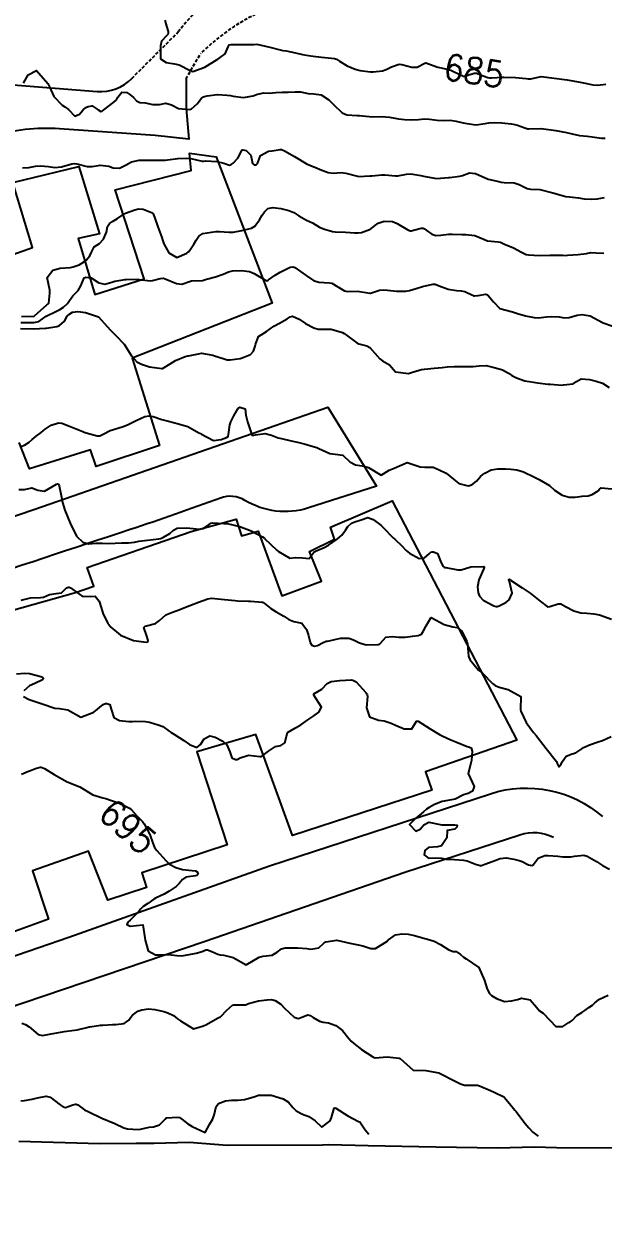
# Model space of a CAD drawing. Header units: metres. Extents: x 292545 to 299085, y 7450245 to 7463078.
# Drawn here: x 294589.5 to 294679, y 7462517.5 to 7462701.8 of the extents above; entities that cross this region are included whole.
import ezdxf
from ezdxf.enums import TextEntityAlignment as Align

# ---------------------------------------------------------------- set-up
doc = ezdxf.new("R2010")
doc.units = ezdxf.units.M
doc.linetypes.add('DASHED', pattern=[0.75, 0.5, -0.25])
for name, color, linetype in [('Area', 45, 'Continuous'), ('Cotas', 45, 'Continuous'), ('Curvas de Nivel 1m', 11, 'Continuous'), ('Curvas de Nivel 5m', 15, 'Continuous'), ('Edificações', 30, 'Continuous'), ('Vias Primárias', 230, 'Continuous'), ('Vias Secundárias', 230, 'DASHED')]:
    doc.layers.add(name, color=color, linetype=linetype)
doc.styles.add('Style-STANDARD', font='STANDARD.shx')

msp = doc.modelspace()

# ---------------------------------------------------------------- linework, layer by layer
at = {"layer": 'Area'}
msp.add_polyline3d([(294681.95, 7462527.81, 695.81), (294671.78, 7462527.87, 695.76), (294668.39, 7462527.95, 696.18), (294662.71, 7462527.81, 696.34), (294653.14, 7462527.95, 696.22), (294642.71, 7462528.2, 696.79), (294636.6, 7462528.35, 697.04), (294635.61, 7462528.28, 697.01), (294620.9, 7462528.23, 697.27), (294615.02, 7462528.67, 696.94), (294609.6, 7462528.55, 696.86), (294606.81, 7462528.55, 696.9), (294601.19, 7462528.5, 697.06), (294588.72, 7462528.87, 697.12)], dxfattribs=at)
at = {"layer": 'Curvas de Nivel 1m', "flags": 128}
for points, elevation in [([(294589.42, 7462692.6), (294590.14, 7462693.89), (294591.45, 7462694.57), (294593.17, 7462692.55), (294593.42, 7462692.03), (294594.11, 7462690.54), (294595.39, 7462689.18), (294595.8, 7462688.93), (294596.38, 7462688.51), (294597.37, 7462687.5), (294598.07, 7462687.8), (294598.63, 7462688.49), (294599.04, 7462688.83), (294599.39, 7462689), (294600.02, 7462689.1), (294600.97, 7462688.46), (294601.38, 7462688.22), (294601.58, 7462688.25), (294601.82, 7462688.45), (294603.4, 7462689.67), (294603.78, 7462690.04), (294603.98, 7462690.42), (294604.64, 7462691.19), (294605.41, 7462691.15), (294605.86, 7462690.85), (294606.42, 7462690.39), (294606.89, 7462689.88), (294607.4, 7462689.62), (294608.23, 7462689.54), (294609.39, 7462689.31), (294610.45, 7462689.29), (294611.39, 7462689.49), (294612.31, 7462689.24), (294613.39, 7462688.69), (294615.14, 7462688.53), (294615.38, 7462688.63), (294616.25, 7462689.42), (294616.94, 7462690.27), (294617.22, 7462690.46), (294617.41, 7462690.53), (294617.78, 7462690.64), (294619.41, 7462690.85), (294620.88, 7462690.76), (294621.41, 7462690.69), (294621.8, 7462690.6), (294623.4, 7462690.39), (294624.93, 7462690.65), (294625.41, 7462690.86), (294626.49, 7462691.08), (294627.41, 7462691.07), (294628.41, 7462691.13), (294629.41, 7462691.21), (294630.32, 7462691.21), (294631.41, 7462691.27), (294632.25, 7462691.25), (294633.41, 7462691.01), (294634.27, 7462690.93), (294635.41, 7462690.78), (294636.63, 7462690.04), (294637.39, 7462689.22), (294638.67, 7462688.02), (294639.37, 7462687.68), (294640.98, 7462687.6), (294641.37, 7462687.59), (294641.81, 7462687.53), (294643.37, 7462687.39), (294644.85, 7462687.42), (294645.37, 7462687.41), (294645.96, 7462687.33), (294647.36, 7462687.09), (294648.31, 7462686.95), (294649.36, 7462686.9), (294650.48, 7462686.99), (294651.37, 7462687.09), (294652.17, 7462687.05), (294653.36, 7462686.89), (294654.36, 7462686.83), (294655.36, 7462686.85), (294656.3, 7462686.74), (294657.36, 7462686.47), (294658.95, 7462686.18), (294659.36, 7462686.17), (294660.75, 7462686.36), (294661.36, 7462686.46), (294662.14, 7462686.52), (294663.36, 7462686.48), (294664.78, 7462686.29), (294665.36, 7462686.2), (294665.77, 7462686.11), (294666.92, 7462685.68), (294667.35, 7462685.53), (294667.5, 7462685.52), (294669.35, 7462685.58), (294669.42, 7462685.58), (294671.35, 7462685.32), (294671.7, 7462685.27), (294673.34, 7462684.94), (294674.2, 7462684.73), (294675.34, 7462684.51), (294676.52, 7462684.38), (294677.33, 7462684.28), (294678.77, 7462684.1), (294679.33, 7462684.08)], 686), ([(294589.27, 7462679.47), (294590.25, 7462679.56), (294591.27, 7462679.75), (294592.04, 7462679.8), (294593.27, 7462679.68), (294594.24, 7462679.57), (294595.27, 7462679.64), (294596.88, 7462680.1), (294597.28, 7462680.18), (294597.67, 7462680.1), (294599.27, 7462679.69), (294600.04, 7462679.71), (294601.28, 7462679.9), (294602.59, 7462679.75), (294603.27, 7462679.51), (294604.25, 7462679.44), (294605.28, 7462679.96), (294606.09, 7462680.4), (294607.29, 7462680.66), (294608.95, 7462680.7), (294609.29, 7462680.69), (294610.96, 7462680.67), (294611.29, 7462680.68), (294611.66, 7462680.71), (294613.29, 7462680.92), (294614.58, 7462681.01), (294615.29, 7462680.95), (294617.03, 7462680.53), (294617.29, 7462680.52), (294617.58, 7462680.56), (294619.29, 7462680.5), (294620.4, 7462680.23), (294621.28, 7462679.92), (294621.51, 7462679.99), (294621.81, 7462680.21), (294622.52, 7462680.97), (294623.14, 7462682.2), (294623.22, 7462682.28), (294623.3, 7462682.29), (294623.82, 7462682.19), (294624.55, 7462681.43), (294624.79, 7462680.18), (294625.07, 7462679.96), (294625.28, 7462679.98), (294625.43, 7462680.02), (294625.59, 7462680.17), (294626.05, 7462681.41), (294627.3, 7462682.05), (294627.86, 7462682.14), (294629.09, 7462682.33), (294629.31, 7462682.32), (294629.77, 7462682.12), (294631.29, 7462681.25), (294633.28, 7462680.08), (294634.7, 7462679.48), (294635.27, 7462679.25), (294636.53, 7462678.77), (294637.26, 7462678.66), (294638.52, 7462678.76), (294639.26, 7462678.65), (294641.05, 7462678.19), (294641.26, 7462678.16), (294642.97, 7462678.25), (294643.26, 7462678.27), (294644.78, 7462678.43), (294645.26, 7462678.42), (294646.92, 7462678.25), (294647.26, 7462678.26), (294648.62, 7462678.54), (294649.26, 7462678.55), (294650.83, 7462678.3), (294651.26, 7462678.22), (294653.25, 7462677.84), (294655.1, 7462677.98), (294655.26, 7462677.99), (294656.87, 7462678.18), (294657.26, 7462678.3), (294658.35, 7462678.7), (294659.27, 7462678.63), (294661.25, 7462677.75), (294662.9, 7462677.38), (294663.25, 7462677.29), (294663.73, 7462677.24), (294665.25, 7462677.17), (294666.03, 7462676.9), (294667.24, 7462676.31), (294667.79, 7462676.22), (294669.24, 7462676.14), (294671.23, 7462675.63), (294673.22, 7462675.07), (294673.83, 7462674.99), (294675.22, 7462674.85), (294676.07, 7462674.72), (294677.22, 7462674.64), (294678.07, 7462674.7), (294679.22, 7462674.88)], 687), ([(294589.13, 7462656.47), (294591, 7462656.52), (294591.05, 7462656.53), (294591.11, 7462656.58), (294593.02, 7462658.31), (294593.16, 7462658.41), (294593.32, 7462658.55), (294593.5, 7462660.08), (294593.5, 7462660.55), (294593.07, 7462662.55), (294593.97, 7462663.66), (294595.09, 7462663.95), (294596.68, 7462664.09), (294597.09, 7462664.19), (294598, 7462664.49), (294598.7, 7462664.88), (294599.1, 7462665.19), (294599.69, 7462665.9), (294599.94, 7462666.47), (294600.33, 7462667.27), (294601.14, 7462667.81), (294601.77, 7462668.45), (294602.24, 7462669.53), (294602.42, 7462670.44), (294602.72, 7462670.89), (294603.17, 7462671.2), (294603.94, 7462671.67), (294605.09, 7462672.41), (294605.15, 7462672.45), (294605.19, 7462672.47), (294606.61, 7462672.99), (294607.2, 7462673.14), (294607.93, 7462673.11), (294609.2, 7462672.59), (294609.44, 7462672.36), (294609.68, 7462671.86), (294610.19, 7462670.35), (294610.78, 7462668.71), (294610.92, 7462668.34), (294611.13, 7462667.75), (294611.87, 7462666.33), (294613.11, 7462665.61), (294614.68, 7462666.3), (294614.91, 7462666.5), (294615.12, 7462666.74), (294615.75, 7462667.67), (294616.1, 7462668.28), (294616.51, 7462668.91), (294617.15, 7462669.31), (294618.45, 7462669.55), (294619.16, 7462669.63), (294619.73, 7462669.66), (294621.16, 7462669.55), (294621.83, 7462669.54), (294623.16, 7462669.81), (294624.64, 7462670.18), (294625.17, 7462670.49), (294625.9, 7462671.44), (294626.32, 7462672.16), (294626.65, 7462672.7), (294627.2, 7462673.22), (294627.96, 7462673.38), (294629.2, 7462673.2), (294630.43, 7462672.87), (294631.19, 7462672.56), (294631.97, 7462672.09), (294633.18, 7462671.4), (294634.08, 7462670.97), (294635.17, 7462670.34), (294635.78, 7462670.04), (294637.16, 7462669.65), (294637.6, 7462669.58), (294639.16, 7462669.52), (294640.62, 7462669.45), (294641.16, 7462669.43), (294641.67, 7462669.47), (294642.91, 7462669.96), (294643.08, 7462670.05), (294643.16, 7462670.11), (294644.21, 7462670.91), (294645.18, 7462671.26), (294646.43, 7462671.18), (294647.17, 7462670.87), (294648.8, 7462669.89), (294649.16, 7462669.74), (294649.31, 7462669.74), (294649.91, 7462669.88), (294650.87, 7462670.17), (294651.17, 7462670.18), (294651.37, 7462670.07), (294651.63, 7462669.86), (294652.54, 7462669.23), (294653.15, 7462669), (294653.92, 7462669.06), (294655.15, 7462669.22), (294655.74, 7462669.23), (294657.15, 7462669.17), (294657.76, 7462669.18), (294659.15, 7462669.01), (294660.41, 7462668.49), (294661.14, 7462668.21), (294662.79, 7462668.07), (294663.14, 7462667.97), (294663.74, 7462667.71), (294665.13, 7462667.11), (294666.38, 7462666.43), (294667.12, 7462666.11), (294667.48, 7462666.04), (294669.12, 7462665.95), (294670.76, 7462665.99), (294671.12, 7462665.99), (294672.77, 7462665.96), (294673.12, 7462665.95), (294673.47, 7462665.96), (294675.12, 7462666.09), (294676.43, 7462666.25), (294677.12, 7462666.37), (294677.94, 7462666.36), (294679.12, 7462666.27)], 688), ([(294588.99, 7462655.56), (294590.03, 7462655.54), (294590.99, 7462655.55), (294591.81, 7462655.74), (294592.91, 7462656.55), (294593, 7462656.61), (294594.31, 7462657.24), (294595.01, 7462657.59), (294595.59, 7462657.95), (294596.22, 7462658.52), (294596.55, 7462658.99), (294597.03, 7462659.68), (294597.84, 7462660.5), (294598.29, 7462661.25), (294598.77, 7462662.48), (294599.07, 7462662.59), (294599.85, 7462662.47), (294601.06, 7462661.71), (294601.99, 7462661.51), (294603.06, 7462661.8), (294603.55, 7462661.94), (294605.07, 7462662.21), (294605.26, 7462662.22), (294607.07, 7462662.25), (294607.22, 7462662.24), (294609.07, 7462662.03), (294609.37, 7462662.06), (294610.52, 7462662.35), (294611.01, 7462662.4), (294611.07, 7462662.4), (294611.3, 7462662.34), (294613.06, 7462661.58), (294613.88, 7462661.49), (294615.07, 7462661.92), (294615.36, 7462661.99), (294617.07, 7462662.05), (294617.25, 7462662.09), (294617.7, 7462662.26), (294619.08, 7462662.65), (294620.28, 7462663.03), (294621.08, 7462663.38), (294621.74, 7462663.56), (294623.09, 7462663.62), (294624.36, 7462663.45), (294625.08, 7462663.14), (294626.74, 7462662.15), (294627.07, 7462662.02), (294627.18, 7462662.04), (294627.3, 7462662.15), (294628.3, 7462662.91), (294629.09, 7462663.34), (294630.63, 7462664.11), (294631.09, 7462664.18), (294631.36, 7462664.1), (294633.08, 7462662.85), (294634.24, 7462662.07), (294635.07, 7462661.8), (294636.72, 7462661.69), (294637.06, 7462661.63), (294638.01, 7462661.07), (294639.05, 7462660.45), (294639.42, 7462660.38), (294641.05, 7462660.43), (294642.92, 7462660.09), (294643.04, 7462660.09), (294644.42, 7462660.58), (294645.05, 7462660.63), (294645.68, 7462660.56), (294647.05, 7462660.39), (294648.51, 7462660.43), (294649.05, 7462660.53), (294650.1, 7462660.84), (294651.06, 7462661.14), (294652.7, 7462661.49), (294653.06, 7462661.48), (294653.64, 7462661.25), (294655.05, 7462660.73), (294656.36, 7462660.5), (294657.05, 7462660.46), (294657.62, 7462660.36), (294658.8, 7462659.77), (294658.97, 7462659.69), (294659.04, 7462659.69), (294659.13, 7462659.69), (294659.69, 7462659.76), (294660.86, 7462659.94), (294661.04, 7462659.89), (294661.14, 7462659.84), (294661.24, 7462659.75), (294662.08, 7462658.78), (294663.02, 7462657.72), (294665.02, 7462657.19), (294665.76, 7462656.95), (294667.01, 7462656.59), (294668.32, 7462656.34), (294669, 7462656.3), (294670.23, 7462656.42), (294671, 7462656.47), (294672.19, 7462656.43), (294673, 7462656.31), (294673.75, 7462656.35), (294675, 7462656.69), (294675.76, 7462656.82), (294677, 7462656.59), (294678.92, 7462655.54), (294678.99, 7462655.5), (294680.48, 7462655.01)], 689), ([(294588.98, 7462636.38), (294589.58, 7462636.59), (294590.31, 7462637.05), (294590.77, 7462637.47), (294591.39, 7462637.97), (294592.15, 7462638.57), (294592.5, 7462638.85), (294592.79, 7462639.08), (294593.67, 7462639.68), (294594.81, 7462640.04), (294595.35, 7462639.98), (294596.8, 7462639.43), (294598.58, 7462638.69), (294598.78, 7462638.6), (294599.09, 7462638.48), (294600.78, 7462638.02), (294601.21, 7462638.02), (294602.03, 7462638.45), (294602.51, 7462638.72), (294602.79, 7462638.83), (294604.01, 7462639.2), (294604.8, 7462639.46), (294605.49, 7462639.72), (294606.81, 7462640.39), (294608.15, 7462641.04), (294608.82, 7462641.15), (294609.48, 7462641.02), (294610.82, 7462640.58), (294611.63, 7462640.33), (294612.81, 7462640.04), (294613.16, 7462639.96), (294614.8, 7462639.46), (294616.54, 7462638.52), (294616.78, 7462638.37), (294616.93, 7462638.27), (294618.77, 7462637.29), (294619.99, 7462637.45), (294620.78, 7462637.77), (294621.07, 7462637.93), (294621.11, 7462638.22), (294621.29, 7462639.73), (294621.44, 7462640.21), (294621.91, 7462641.12), (294622.55, 7462642.2), (294622.66, 7462642.37), (294622.84, 7462642.46), (294623.69, 7462642.19), (294623.79, 7462641.22), (294624.04, 7462640.19), (294624.65, 7462638.32), (294624.7, 7462638.18), (294624.78, 7462638.1), (294625.29, 7462638.17), (294626.79, 7462638.37), (294627.77, 7462638.14), (294628.78, 7462637.74), (294629.3, 7462637.6), (294630.77, 7462637.27), (294631.74, 7462637.07), (294632.77, 7462636.81), (294634.55, 7462636.28), (294634.76, 7462636.22), (294634.88, 7462636.17), (294635.06, 7462636.06), (294636.75, 7462635.29), (294637.57, 7462635.2), (294638.75, 7462635.05), (294639.83, 7462634), (294640.73, 7462633.52), (294642.09, 7462633.33), (294642.72, 7462633.15), (294644.71, 7462631.94), (294645.91, 7462632.74), (294646.72, 7462633.03), (294648.73, 7462633.89), (294650.73, 7462633.22), (294651.43, 7462633.16), (294652.73, 7462633.18), (294653.65, 7462632.76), (294654.72, 7462632.24), (294655.32, 7462631.81), (294656.7, 7462630.67), (294658.16, 7462630.31), (294658.69, 7462630.45), (294659.45, 7462631.02), (294660.04, 7462631.76), (294660.4, 7462632.07), (294660.72, 7462632.28), (294661.68, 7462632.78), (294662.73, 7462632.95), (294663.93, 7462632.92), (294664.72, 7462632.86), (294665.66, 7462632.75), (294666.72, 7462632.45), (294668.42, 7462631.66), (294668.71, 7462631.48), (294669.11, 7462631.26), (294670.69, 7462630.34), (294671.49, 7462629.62), (294672.68, 7462628.83), (294673.75, 7462628.52), (294674.67, 7462628.52), (294675.77, 7462628.67), (294676.68, 7462628.77), (294677.3, 7462628.93), (294678.21, 7462629.54), (294678.43, 7462629.8), (294678.69, 7462629.99), (294680.37, 7462629.83)], 691), ([(294588.68, 7462629.74), (294589.57, 7462629.71), (294590.69, 7462629.99), (294591.65, 7462629.6), (294592.68, 7462629.46), (294594.51, 7462630.53), (294594.69, 7462630.61), (294594.85, 7462630.53), (294594.94, 7462630.28), (294595.28, 7462628.52), (294595.47, 7462627.7), (294595.83, 7462626.52), (294596.62, 7462624.51), (294597.59, 7462622.5), (294598.58, 7462621.58), (294599.45, 7462621.34), (294600.58, 7462621.44), (294601.59, 7462621.44), (294602.58, 7462621.36), (294603.56, 7462621.4), (294604.58, 7462621.46), (294605.63, 7462621.45), (294606.58, 7462621.59), (294607.25, 7462621.72), (294608.59, 7462621.88), (294610.33, 7462622.08), (294610.59, 7462622.16), (294610.73, 7462622.2), (294611.07, 7462622.34), (294612.02, 7462622.91), (294612.61, 7462623.43), (294613.18, 7462623.74), (294614.62, 7462623.82), (294615.15, 7462623.76), (294616.61, 7462623.6), (294617.21, 7462623.67), (294618.05, 7462624.26), (294618.37, 7462624.51), (294618.63, 7462624.57), (294620.38, 7462624.48), (294620.63, 7462624.48), (294620.88, 7462624.48), (294622, 7462624.21), (294622.62, 7462624.04), (294622.84, 7462623.98), (294624.61, 7462623.34), (294626.35, 7462622.4), (294626.59, 7462622.23), (294626.68, 7462622.15), (294628.58, 7462620.35), (294628.83, 7462620.13), (294630.56, 7462619.09), (294631.44, 7462619.22), (294632.56, 7462619.16), (294633.58, 7462619.05), (294634.36, 7462620.06), (294634.48, 7462620.16), (294634.57, 7462620.2), (294635.88, 7462620.75), (294636.58, 7462621.11), (294637.89, 7462622.02), (294638.6, 7462622.68), (294639.18, 7462623.43), (294639.54, 7462624), (294640.09, 7462624.53), (294640.62, 7462624.74), (294641.59, 7462625.01), (294642.63, 7462625.37), (294643.48, 7462625.1), (294644.62, 7462624.19), (294644.88, 7462623.94), (294646.6, 7462622.19), (294646.74, 7462622.07), (294646.95, 7462621.91), (294647.78, 7462621.1), (294648.58, 7462620.3), (294649.05, 7462619.89), (294650.56, 7462619.03), (294651.35, 7462619.08), (294652.17, 7462619.85), (294652.39, 7462620.04), (294652.58, 7462620.08), (294652.81, 7462620.08), (294653.4, 7462619.84), (294653.98, 7462618.4), (294654.27, 7462617.82), (294654.41, 7462617.69), (294654.54, 7462617.67), (294654.71, 7462617.65), (294656.54, 7462617.32), (294657.05, 7462617.28), (294658.54, 7462617.78), (294660.54, 7462617.83), (294660.63, 7462617.75), (294660.63, 7462617.66), (294660.54, 7462617.5), (294659.77, 7462615.76), (294659.58, 7462614.69), (294659.69, 7462613.76), (294659.92, 7462613.2), (294660.48, 7462612.61), (294662.1, 7462611.73), (294662.47, 7462611.6), (294662.6, 7462611.6), (294662.95, 7462611.73), (294663.94, 7462612.25), (294664.48, 7462612.68), (294664.92, 7462613.7), (294664.52, 7462615.49), (294664.44, 7462615.71), (294664.44, 7462615.8), (294664.52, 7462615.85), (294664.61, 7462615.79), (294664.7, 7462615.71), (294666.51, 7462614.51), (294667.73, 7462613.67), (294668.49, 7462613.09), (294669.29, 7462612.46), (294670.33, 7462611.63), (294670.41, 7462611.57), (294670.47, 7462611.56), (294670.74, 7462611.63), (294672.04, 7462612.05), (294672.48, 7462612.02), (294673.21, 7462611.6), (294674.47, 7462610.93), (294675.56, 7462610.67), (294676.46, 7462610.58), (294677.54, 7462610.48), (294678.46, 7462610.32), (294680.29, 7462609.68)], 692), ([(294589.04, 7462612.6), (294590.49, 7462612.98), (294592.03, 7462613.02), (294592.49, 7462613.09), (294593.41, 7462613.46), (294594.49, 7462613.63), (294595.29, 7462613.73), (294596.04, 7462614.51), (294596.38, 7462614.64), (294596.5, 7462614.6), (294596.66, 7462614.51), (294598.48, 7462613.2), (294599.8, 7462613.15), (294600.48, 7462613.21), (294601.12, 7462612.45), (294601.44, 7462611.47), (294601.71, 7462610.45), (294602.44, 7462609.03), (294602.91, 7462608.44), (294604.41, 7462607.21), (294606.4, 7462606.39), (294608.4, 7462606.13), (294608.62, 7462606.15), (294608.67, 7462606.37), (294608.41, 7462607.17), (294608.03, 7462608.37), (294608.24, 7462608.57), (294608.44, 7462608.63), (294609.83, 7462608.97), (294610.44, 7462609.46), (294611.39, 7462610.34), (294612.46, 7462610.76), (294613.6, 7462611.17), (294614.47, 7462611.51), (294616.47, 7462612.27), (294617.91, 7462612.83), (294618.48, 7462612.9), (294619.95, 7462612.76), (294620.48, 7462612.72), (294622.13, 7462612.55), (294622.48, 7462612.52), (294624.2, 7462612.46), (294624.48, 7462612.45), (294626.33, 7462612.3), (294626.47, 7462612.26), (294626.61, 7462612.16), (294627.62, 7462611.3), (294628.46, 7462610.82), (294629.67, 7462610.12), (294630.45, 7462609.63), (294631.21, 7462609.33), (294632.44, 7462609.04), (294633.17, 7462608.07), (294633.46, 7462607.12), (294633.72, 7462606.07), (294633.96, 7462605.63), (294634.4, 7462605.49), (294634.84, 7462605.61), (294635.75, 7462606.05), (294636.19, 7462606.26), (294636.41, 7462606.27), (294636.67, 7462606.3), (294638.41, 7462606.7), (294639.69, 7462606.71), (294640.41, 7462606.49), (294641.37, 7462605.98), (294642.4, 7462605.67), (294644.21, 7462605.75), (294644.4, 7462605.79), (294644.5, 7462605.84), (294644.58, 7462605.94), (294645.44, 7462606.9), (294646.41, 7462607), (294647.43, 7462606.89), (294648.41, 7462606.88), (294649.56, 7462607.03), (294650.42, 7462607.14), (294650.95, 7462607.34), (294651.24, 7462607.86), (294651.64, 7462608.65), (294652.39, 7462609.85), (294652.42, 7462609.88), (294652.45, 7462609.9), (294652.48, 7462609.88), (294652.53, 7462609.85), (294654.44, 7462608.86), (294655.76, 7462608.48), (294656.43, 7462608.37), (294657.17, 7462607.79), (294657.95, 7462606.24), (294658.06, 7462605.78), (294658.21, 7462603.96), (294658.23, 7462603.78), (294658.38, 7462603.44), (294659.73, 7462601.76), (294660.1, 7462601.5), (294660.35, 7462601.31), (294661.89, 7462599.73), (294662.33, 7462599.38), (294662.91, 7462599.14), (294664.32, 7462598.8), (294666.3, 7462597.68), (294666.23, 7462595.68), (294666.24, 7462595.63), (294666.28, 7462595.42), (294667.1, 7462593.67), (294668.24, 7462592.13), (294668.65, 7462591.66), (294670.21, 7462589.64), (294671.78, 7462587.62), (294671.92, 7462587.35), (294672.18, 7462586.84), (294672.53, 7462587.25), (294672.68, 7462587.6), (294673.31, 7462588.49), (294674.2, 7462588.84), (294674.79, 7462589), (294675.69, 7462589.58), (294675.99, 7462589.8), (294676.22, 7462589.92), (294676.88, 7462590.22), (294678.22, 7462590.71), (294678.88, 7462590.88), (294680.23, 7462591.52)], 693), ([(294588.34, 7462601.23), (294589.64, 7462601.3), (294590.34, 7462601.24), (294592.12, 7462600.78), (294592.33, 7462600.67), (294592.44, 7462600.56), (294592.45, 7462600.44), (294592.33, 7462600.28), (294591.17, 7462599.72), (294590.32, 7462599.33), (294589.46, 7462598.59)], 694), ([(294589.4, 7462597.69), (294590.3, 7462597.23), (294592.29, 7462596.56), (294594.28, 7462595.92), (294594.99, 7462595.82), (294596.28, 7462595.64), (294598.26, 7462594.49), (294600.27, 7462595.26), (294601.73, 7462596.45), (294602.09, 7462596.64), (294602.29, 7462596.61), (294602.74, 7462596.44), (294602.98, 7462595.72), (294603.38, 7462594.43), (294604.26, 7462593.98), (294605.7, 7462593.84), (294606.26, 7462593.85), (294606.78, 7462593.86), (294608.26, 7462593.83), (294608.91, 7462593.71), (294610.25, 7462593.34), (294610.95, 7462593.04), (294611.93, 7462592.32), (294612.24, 7462592.11), (294612.73, 7462591.82), (294614.22, 7462590.91), (294615.06, 7462590.29), (294616.21, 7462589.81), (294616.79, 7462590.27), (294617.32, 7462591.17), (294618.23, 7462591.6), (294619.04, 7462591.43), (294620.22, 7462590.81), (294620.86, 7462590.22), (294621.29, 7462589.13), (294621.64, 7462588.22), (294622.19, 7462587.93), (294622.46, 7462587.94), (294622.89, 7462588.2), (294624.2, 7462588.64), (294625.92, 7462588.44), (294626.2, 7462588.44), (294627.3, 7462589.24), (294628.21, 7462589.88), (294628.39, 7462589.95), (294629.21, 7462590.12), (294629.8, 7462590.54), (294630.24, 7462592.11), (294631.48, 7462592.86), (294632.26, 7462593.33), (294633.34, 7462594.07), (294634.27, 7462594.73), (294635.06, 7462595.27), (294635.47, 7462596.05), (294634.31, 7462597.93), (294634.28, 7462598.06), (294634.31, 7462598.13), (294635.53, 7462598.84), (294636.33, 7462599.69), (294636.99, 7462600.03), (294638.33, 7462600.2), (294640.05, 7462600.28), (294640.34, 7462600.23), (294640.82, 7462599.99), (294642.32, 7462598.34), (294642.48, 7462598.13), (294642.55, 7462597.97), (294642.56, 7462597.72), (294642.43, 7462595.97), (294642.88, 7462594.57), (294644.26, 7462594.06), (294645.17, 7462593.93), (294646.26, 7462593.55), (294646.92, 7462593.25), (294648.24, 7462592.7), (294649.42, 7462592.71), (294650.17, 7462593.87), (294650.26, 7462593.89), (294650.39, 7462593.87), (294652.25, 7462592.71), (294653.73, 7462591.84), (294654.23, 7462591.58), (294655.44, 7462591.02), (294656.22, 7462590.71), (294658.01, 7462589.98), (294658.21, 7462589.91), (294658.59, 7462589.78), (294658.74, 7462589.24), (294658.67, 7462587.78), (294658.57, 7462587.39), (294658.16, 7462585.78), (294659.06, 7462583.77), (294658.83, 7462583.07), (294658.13, 7462582.71), (294657.41, 7462582.5), (294656.11, 7462581.8), (294654.11, 7462581.43), (294652.95, 7462581), (294652.1, 7462580.54), (294651.68, 7462580.27), (294651.25, 7462579.86), (294650.08, 7462578.87), (294649.07, 7462577.89), (294650.06, 7462576.88), (294650.73, 7462577.2), (294651.31, 7462577.86), (294652.08, 7462578.25), (294654.07, 7462577.83), (294656.07, 7462577.87), (294656.45, 7462577.8), (294656.38, 7462577.48), (294656.06, 7462577.2), (294654.92, 7462576.96), (294654.85, 7462575.82), (294654.03, 7462574.59), (294653.42, 7462574.44), (294652.03, 7462574.33), (294651.45, 7462573.86), (294651.34, 7462573.18), (294652.01, 7462572.68), (294653.11, 7462572.74), (294654.01, 7462572.71), (294654.73, 7462572.54), (294656.01, 7462572.46), (294657.41, 7462572.38), (294658.01, 7462572.25), (294659.28, 7462571.77), (294660, 7462571.55), (294660.2, 7462571.56), (294660.74, 7462571.75), (294662.01, 7462572.22), (294663.09, 7462572.64), (294664.01, 7462572.76), (294665.19, 7462572.52), (294666.01, 7462572.33), (294666.48, 7462572.16), (294667.45, 7462571.67), (294668, 7462571.57), (294668.08, 7462571.58), (294668.18, 7462571.66), (294668.96, 7462572.7), (294670.01, 7462573.09), (294670.53, 7462573.12), (294672.01, 7462572.98), (294672.75, 7462572.87), (294674.01, 7462572.89), (294674.6, 7462573), (294676.02, 7462573.16), (294676.56, 7462573.02), (294678, 7462572.15), (294678.92, 7462571.53), (294679.99, 7462570.97)], 694), ([(294589.15, 7462547.15), (294589.7, 7462546.95), (294590.29, 7462546.58), (294591.68, 7462545.38), (294592.36, 7462545.24), (294593.68, 7462545.51), (294594.9, 7462545.74), (294595.69, 7462545.89), (294597.28, 7462546.08), (294597.69, 7462546.14), (294599.2, 7462546.47), (294599.58, 7462546.58), (294599.69, 7462546.61), (294601.32, 7462546.83), (294601.7, 7462546.87), (294603.19, 7462546.93), (294603.7, 7462546.93), (294604.99, 7462547.12), (294605.71, 7462547.62), (294606.03, 7462548.08), (294606.27, 7462548.39), (294607.1, 7462549.02), (294607.73, 7462549.24), (294608.73, 7462549.36), (294609.73, 7462549.29), (294611.12, 7462548.94), (294611.72, 7462548.76), (294612.59, 7462548.32), (294613.23, 7462547.83), (294613.7, 7462547.51), (294615.69, 7462546.28), (294617.22, 7462546.75), (294617.7, 7462546.95), (294619.42, 7462547.94), (294619.71, 7462548.07), (294619.83, 7462548.11), (294619.98, 7462548.23), (294620.81, 7462549.13), (294621.74, 7462549.96), (294621.93, 7462550.02), (294623.74, 7462549.97), (294623.9, 7462550.03), (294624.21, 7462550.18), (294625.75, 7462550.59), (294627.1, 7462550.79), (294627.75, 7462550.81), (294628.29, 7462550.68), (294629.18, 7462550.12), (294629.73, 7462549.55), (294631.27, 7462548.1), (294631.58, 7462547.96), (294631.71, 7462547.92), (294631.9, 7462547.9), (294632.42, 7462548.08), (294633.36, 7462548.43), (294633.72, 7462548.33), (294634.17, 7462548.06), (294635.14, 7462547.48), (294635.71, 7462547.32), (294636.55, 7462547.19), (294637.7, 7462546.79), (294638.71, 7462546.01), (294639.68, 7462544.8), (294640.05, 7462544.37), (294640.49, 7462543.99), (294641.66, 7462543.11), (294643.43, 7462541.95), (294643.64, 7462541.84), (294643.77, 7462541.82), (294645.64, 7462541.93), (294647.48, 7462541.74), (294647.64, 7462541.67), (294649.62, 7462539.88), (294651.62, 7462539.86), (294653.62, 7462539.46), (294654.25, 7462539.19), (294655.6, 7462538.43), (294656.96, 7462537.79), (294657.41, 7462537.6), (294657.59, 7462537.56), (294659.41, 7462537.58), (294659.59, 7462537.56), (294659.88, 7462537.47), (294661.58, 7462536.76), (294662.29, 7462536.44), (294663.57, 7462535.81), (294663.7, 7462535.71), (294664.54, 7462534.72), (294665.37, 7462533.69), (294665.54, 7462533.47), (294666.88, 7462531.68), (294667.52, 7462530.96), (294668.16, 7462530.31), (294668.95, 7462529.65)], 696), ([(294589.01, 7462535.15), (294589.56, 7462535.18), (294590.76, 7462535.38), (294591.56, 7462535.63), (294592.9, 7462535.88), (294593.56, 7462535.69), (294595.06, 7462534.52), (294595.55, 7462534.22), (294595.93, 7462534.13), (294597.05, 7462534.51), (294597.43, 7462534.63), (294597.55, 7462534.63), (294597.65, 7462534.6), (294597.8, 7462534.5), (294598.82, 7462533.75), (294599.54, 7462533.43), (294601.53, 7462532.45), (294603.52, 7462531.62), (294604.94, 7462530.98), (294605.51, 7462530.81), (294607.16, 7462530.73), (294607.51, 7462530.78), (294608.82, 7462531.05), (294609.51, 7462531.13), (294610.42, 7462531.44), (294611.32, 7462532.33), (294611.42, 7462532.44), (294611.53, 7462532.49), (294613.21, 7462532.63), (294613.53, 7462532.57), (294613.89, 7462532.3), (294614.79, 7462531.56), (294615.51, 7462531.19), (294617.5, 7462530.26), (294618.19, 7462531.58), (294618.61, 7462532.25), (294618.87, 7462532.91), (294619.21, 7462534.24), (294619.56, 7462534.71), (294620.63, 7462535.15), (294621.56, 7462535.25), (294622.54, 7462535.22), (294623.56, 7462535.33), (294625.21, 7462535.8), (294625.57, 7462535.97), (294625.72, 7462536.01), (294627.57, 7462536.03), (294627.7, 7462536.01), (294629.57, 7462535.43), (294630.39, 7462534.93), (294631.04, 7462534.1), (294631.55, 7462533.58), (294632.53, 7462533.09), (294633.53, 7462532.7), (294634.48, 7462532.06), (294635.51, 7462531.05), (294636.79, 7462532.03), (294637.02, 7462532.54), (294637.43, 7462534.02), (294637.55, 7462534.07), (294637.7, 7462534.02), (294639.54, 7462532.83), (294641.2, 7462531.97), (294641.42, 7462531.87), (294641.52, 7462531.74), (294642.2, 7462530.66), (294642.8, 7462529.96)], 697)]:
    msp.add_lwpolyline(points, dxfattribs=dict(at, elevation=elevation))
at = {"layer": 'Curvas de Nivel 5m', "flags": 128}
for points, elevation in [([(294611.24, 7462702.34), (294611.53, 7462701.4), (294611.8, 7462700.61), (294611.79, 7462700.34), (294611.73, 7462700.13), (294611.52, 7462699.94), (294610.75, 7462699.1), (294610.61, 7462698.35), (294610.58, 7462697.25), (294610.58, 7462696.35), (294611.47, 7462695.79), (294612.75, 7462695.61), (294613.46, 7462695.44), (294615.17, 7462694.58), (294615.45, 7462694.43), (294615.59, 7462694.42), (294617.46, 7462695.08), (294619.36, 7462696.24), (294619.43, 7462696.29), (294619.47, 7462696.31), (294620.56, 7462697.15), (294621.07, 7462698.22), (294621.22, 7462698.5), (294621.5, 7462698.57), (294623.1, 7462698.59), (294623.5, 7462698.59), (294625.07, 7462698.6), (294625.5, 7462698.62), (294627.49, 7462698.15), (294629.09, 7462697.73), (294629.49, 7462697.66), (294630, 7462697.6), (294631.48, 7462697.29), (294632.56, 7462697.02), (294633.48, 7462696.85), (294634.18, 7462696.77), (294635.48, 7462696.6), (294637.03, 7462696.48), (294637.48, 7462696.43), (294637.78, 7462696.33), (294638.27, 7462696.02), (294639.46, 7462695.27), (294640.69, 7462694.75), (294641.45, 7462694.56), (294643.07, 7462694.35), (294643.45, 7462694.33), (294644.9, 7462694.49), (294645.45, 7462694.7), (294646.27, 7462695.12), (294647.47, 7462695.52), (294647.88, 7462695.5), (294649.46, 7462695.09), (294650.26, 7462695.08), (294651.47, 7462695.71), (294651.61, 7462695.72), (294653.46, 7462695.09), (294654.41, 7462694.88), (294655.45, 7462694.61), (294657.16, 7462693.79), (294657.34, 7462693.69), (294657.44, 7462693.66), (294657.57, 7462693.66), (294657.93, 7462693.79), (294659.08, 7462694.15), (294659.45, 7462694.12), (294660.46, 7462693.75), (294661.16, 7462693.46), (294661.44, 7462693.42), (294661.75, 7462693.43), (294663.44, 7462693.5), (294663.65, 7462693.51), (294665.44, 7462693.48), (294667.1, 7462693.33), (294667.44, 7462693.28), (294667.82, 7462693.28), (294669.44, 7462693.65), (294671.44, 7462693.36), (294673.01, 7462693.18), (294673.44, 7462693.12), (294674, 7462693.03), (294675.43, 7462692.77), (294676.47, 7462692.54), (294677.43, 7462692.33), (294678.15, 7462692.27), (294679.43, 7462692.44)], 685), ([(294588.97, 7462654.66), (294590.97, 7462654.58), (294592.83, 7462654.7), (294592.98, 7462654.71), (294594.58, 7462654.94), (294594.98, 7462655.08), (294595.73, 7462655.78), (294596.19, 7462656.52), (294596.6, 7462656.92), (294597.01, 7462657.14), (294597.81, 7462657.29), (294599.01, 7462657.09), (294601, 7462656.46), (294602.82, 7462654.44), (294602.97, 7462654.29), (294603.9, 7462653.36), (294604.78, 7462652.41), (294604.86, 7462652.32), (294604.95, 7462652.2), (294606.09, 7462650.4), (294606.91, 7462649.5), (294607.63, 7462649.1), (294608.91, 7462648.73), (294610.81, 7462648.44), (294610.9, 7462648.46), (294612.07, 7462649.17), (294612.92, 7462649.69), (294614.42, 7462650.3), (294614.83, 7462650.39), (294614.92, 7462650.4), (294616.47, 7462650.74), (294616.93, 7462650.81), (294618.68, 7462650.5), (294618.93, 7462650.42), (294619.44, 7462650.24), (294620.58, 7462649.88), (294620.92, 7462649.81), (294621.36, 7462649.78), (294622.92, 7462650.02), (294623.06, 7462650.06), (294623.47, 7462650.19), (294624.48, 7462650.63), (294624.94, 7462651.13), (294625.21, 7462651.91), (294625.25, 7462652.17), (294625.74, 7462653.39), (294626.97, 7462654.15), (294628.13, 7462654.99), (294628.99, 7462655.45), (294630.16, 7462656.11), (294630.65, 7462656.45), (294631, 7462656.53), (294632, 7462656.09), (294632.99, 7462655.41), (294634.3, 7462654.74), (294634.98, 7462654.53), (294635.44, 7462654.51), (294636.98, 7462654.54), (294638.71, 7462654.01), (294638.97, 7462653.86), (294639.52, 7462653.45), (294640.96, 7462652.4), (294641.24, 7462652.27), (294642.48, 7462651.97), (294642.95, 7462651.69), (294644.51, 7462649.94), (294644.92, 7462649.66), (294646.01, 7462649.02), (294646.9, 7462647.91), (294648.9, 7462647.7), (294649.07, 7462647.72), (294649.54, 7462647.88), (294650.58, 7462648.2), (294650.91, 7462648.28), (294651.4, 7462648.35), (294652.91, 7462648.51), (294654.12, 7462648.61), (294654.91, 7462648.69), (294655.96, 7462648.76), (294656.91, 7462648.77), (294657.87, 7462648.74), (294658.91, 7462648.75), (294659.84, 7462648.84), (294660.91, 7462648.89), (294661.98, 7462648.67), (294662.91, 7462648.41), (294663.43, 7462648.24), (294664.36, 7462647.71), (294664.9, 7462647.34), (294665.6, 7462646.98), (294666.89, 7462646.55), (294668.24, 7462646.31), (294668.88, 7462646.21), (294670.47, 7462646.04), (294670.88, 7462646.01), (294672.6, 7462645.89), (294672.88, 7462645.9), (294674.39, 7462646.08), (294674.89, 7462646.42), (294675.61, 7462646.85), (294676.89, 7462646.77), (294677.93, 7462646.5), (294678.88, 7462646.19), (294679.91, 7462645.52)], 690), ([(294589.09, 7462585.67), (294590.17, 7462586.15), (294590.48, 7462586.27), (294591.28, 7462586.57), (294591.98, 7462586.76), (294592.17, 7462586.75), (294592.65, 7462586.56), (294594.16, 7462585.65), (294596.14, 7462584.51), (294598.14, 7462583.74), (294600.12, 7462582.47), (294601.7, 7462582.03), (294602.12, 7462581.91), (294602.86, 7462581.68), (294604.11, 7462581.23), (294605.8, 7462580.4), (294606.09, 7462580.16), (294606.93, 7462579.24), (294607.8, 7462578.37), (294607.93, 7462578.23), (294608.07, 7462578.02), (294608.95, 7462576.36), (294609.39, 7462575), (294609.65, 7462574.35), (294610.02, 7462573.86), (294611.4, 7462572.34), (294612, 7462571.78), (294612.94, 7462571.26), (294613.99, 7462570.95), (294615.48, 7462570.79), (294615.99, 7462570.71), (294616.27, 7462570.56), (294616.39, 7462570.27), (294616.23, 7462570.03), (294615.98, 7462569.94), (294614.52, 7462569.75), (294613.97, 7462569.39), (294613.5, 7462568.77), (294613, 7462568.31), (294611.95, 7462567.6), (294611.14, 7462567.14), (294609.93, 7462566.55), (294609.8, 7462566.49), (294609.58, 7462566.35), (294608.61, 7462565.67), (294607.92, 7462565.19), (294607.51, 7462564.78), (294607.18, 7462564.38), (294605.89, 7462563.08), (294605.52, 7462562.78), (294605.4, 7462562.4), (294605.88, 7462562.17), (294607.88, 7462562.37), (294608.18, 7462560.37), (294608.21, 7462560.02), (294608.66, 7462558.36), (294609.83, 7462557.72), (294610.44, 7462557.73), (294611.83, 7462557.8), (294613.13, 7462557.62), (294613.83, 7462557.56), (294614.44, 7462557.68), (294615.83, 7462557.95), (294616.12, 7462557.99), (294617.02, 7462558.27), (294617.61, 7462558.49), (294617.84, 7462558.48), (294618.53, 7462558.25), (294619.45, 7462557.86), (294619.83, 7462557.72), (294620.39, 7462557.66), (294621.82, 7462557.33), (294623.81, 7462556.19), (294625.83, 7462557.39), (294626.44, 7462557.54), (294627.83, 7462557.69), (294628.64, 7462558.13), (294629.28, 7462558.68), (294629.84, 7462558.79), (294631.15, 7462558.79), (294631.84, 7462558.83), (294633.23, 7462558.69), (294633.84, 7462558.6), (294635.08, 7462558.82), (294635.86, 7462559.53), (294636.16, 7462559.74), (294637.86, 7462560.02), (294639.85, 7462559.55), (294641.15, 7462559.28), (294641.84, 7462559.1), (294643.11, 7462558.69), (294643.84, 7462558.72), (294645.71, 7462559.92), (294645.79, 7462559.98), (294645.85, 7462560.04), (294646.93, 7462560.84), (294647.87, 7462561), (294648.85, 7462560.91), (294649.87, 7462560.72), (294651.43, 7462560.28), (294651.86, 7462560.17), (294652.9, 7462559.84), (294653.85, 7462559.33), (294655.17, 7462558.48), (294655.84, 7462558.27), (294656.27, 7462558.24), (294656.96, 7462557.79), (294657.43, 7462557.39), (294657.83, 7462557.12), (294659.81, 7462555.76), (294660.67, 7462553.75), (294661.08, 7462552.44), (294661.44, 7462551.74), (294661.76, 7462551.45), (294662.53, 7462550.95), (294663.75, 7462550.52), (294664.84, 7462550.61), (294665.75, 7462550.84), (294666.41, 7462551.02), (294667.75, 7462550.78), (294668.68, 7462549.66), (294669.16, 7462549.08), (294669.72, 7462548.7), (294670.79, 7462547.63), (294671.7, 7462546.63), (294672.76, 7462546.66), (294673.71, 7462547.24), (294673.93, 7462547.37), (294674.23, 7462547.58), (294674.95, 7462548.35), (294675.73, 7462548.82), (294676.18, 7462549.12), (294676.8, 7462549.56), (294677.34, 7462549.95), (294677.74, 7462550.31), (294678.43, 7462550.86), (294679.76, 7462551.48)], 695)]:
    msp.add_lwpolyline(points, dxfattribs=dict(at, elevation=elevation))
at = {"layer": 'Edificações'}
for points in [[(294580.06, 7462663.34), (294590.82, 7462667.18), (294587.76, 7462677.21), (294597.96, 7462679.72), (294601.16, 7462669.26), (294597.89, 7462668.55), (294600.46, 7462659.92), (294608.08, 7462662.34), (294603.6, 7462676.09), (294615.35, 7462679.08), (294615.07, 7462681.79), (294619.2, 7462681.22), (294627.86, 7462658.55), (294606.19, 7462650.04), (294610.42, 7462636.52), (294600.65, 7462633.26), (294599.75, 7462635.89), (294590.34, 7462632.92), (294588.74, 7462637)], [(294587.58, 7462611.02), (294597.43, 7462613.77), (294600.31, 7462614.78), (294599.24, 7462617.65), (294615.31, 7462623.22), (294622.29, 7462625.16), (294623.09, 7462622.55), (294625.7, 7462623.29), (294629.32, 7462613.26), (294635.48, 7462615.53), (294633.6, 7462620.15), (294637.49, 7462622.02), (294636.88, 7462623.89), (294646.41, 7462627.98), (294665.69, 7462590.96), (294651.57, 7462586.03), (294652.55, 7462583.23), (294630.97, 7462576.22), (294625.31, 7462591.84), (294616.22, 7462589.16), (294620.92, 7462574.75), (294607.71, 7462570.44), (294608.45, 7462568.16), (294602.44, 7462566.19), (294599.47, 7462573.77), (294590.8, 7462570.75), (294593.26, 7462563.27), (294570.56, 7462555.01)]]:
    msp.add_lwpolyline(points, dxfattribs=at)
at = {"layer": 'Vias Primárias'}
for points, elevation in [([(294237.2, 7462575.05), (294276.42, 7462588.76), (294313.26, 7462601.34), (294396.58, 7462628.42), (294421.89, 7462636.47, 0.426857), (294425.82, 7462644.5, -0.013987), (294422.14, 7462655.51), (294401.19, 7462720.45), (294410.05, 7462721.3), (294410.52, 7462714.4, 0.390699), (294419.25, 7462706.17, -0.028058), (294431.74, 7462705.32), (294514.17, 7462698.03), (294586.54, 7462692.43), (294600.79, 7462691.3, 0.224303), (294606.17, 7462693.34, -0.171854)], 699.68), ([(294492.15, 7462517.45), (294503.72, 7462521.33), (294520.71, 7462526.99), (294546.92, 7462535.7), (294573.8, 7462545.07), (294617.5, 7462559.86), (294648.37, 7462570.54), (294666.14, 7462576.32, -0.196), (294671.35, 7462575.94, -2.650984)], 699.69)]:
    msp.add_lwpolyline(points, format="xyb", dxfattribs=dict(at, elevation=elevation))
for points in [[(294614.54, 7462693.26), (294614.57, 7462688.7), (294614.96, 7462683.95), (294609.78, 7462684.48), (294595, 7462685.53, 0.09176), (294584.43, 7462684.34, 0.022137), (294565.98, 7462677.83), (294540.06, 7462669), (294501.38, 7462655.63), (294468.35, 7462644.68)], [(294461.12, 7462582.82), (294495.36, 7462594.14), (294521.55, 7462602.88), (294553.95, 7462614.07), (294591.19, 7462626.66), (294636.43, 7462642.46), (294643.95, 7462630.26), (294633.45, 7462626.88, -0.217581), (294623.64, 7462628.04, 0.229425), (294619.84, 7462628.4, -0.00973), (294605.9, 7462623.52, 0.001998), (294579.25, 7462614.65, 0.003283), (294543.94, 7462602.48, -0.012647), (294514.27, 7462592.88, 0.018357), (294472.19, 7462578.72, 0.004903)], [(294488.65, 7462523.82), (294527.29, 7462536.92), (294564.81, 7462549.58), (294596.42, 7462560.49), (294627.42, 7462571.49), (294661.6, 7462582.66, -0.264993), (294678.89, 7462579.11, -1.441606)]]:
    msp.add_lwpolyline(points, format="xyb", dxfattribs=at)
at = {"layer": 'Vias Secundárias', "elevation": 699.68}
for points in [[(294614.54, 7462693.26), (294616.75, 7462697.13, -0.214925), (294641.33, 7462706.46, 0.005114), (294680.07, 7462704.5, 0.014755), (294727.66, 7462703.99, 0.008917), (294773.52, 7462705.67, 0.011214), (294821.5, 7462709.36, -0.020697), (294864.55, 7462711.86, -0.081975), (294906.13, 7462711.03, -0.051589), (294937.15, 7462706.04, 0.012), (294937.74, 7462705.9, 0.012)], [(294606.17, 7462693.34), (294613.34, 7462700.53, -0.291559), (294641.63, 7462711.26, 0.005114), (294680.26, 7462709.31, 0.014755)]]:
    msp.add_lwpolyline(points, format="xyb", dxfattribs=at)

# ---------------------------------------------------------------- texts
at = {"layer": 'Cotas', "style": 'Style-STANDARD'}
for s, rotation, p in [('685', 351.5528, (294659.06, 7462694.51, 685)), ('695', 318.3024, (294605.57, 7462577.56, 695))]:
    msp.add_text(s, height=4, rotation=rotation, dxfattribs=at).set_placement(p, align=Align.MIDDLE_CENTER)

doc.saveas('drawing.dxf')
